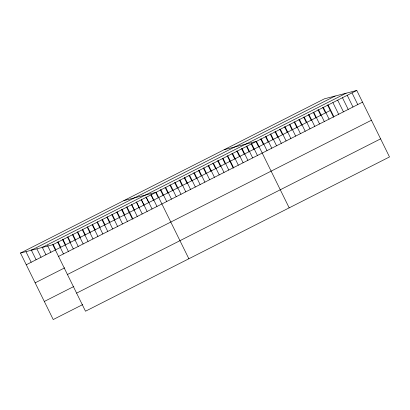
<?xml version="1.0" encoding="UTF-8"?>
<svg xmlns="http://www.w3.org/2000/svg" width="410" height="410" viewBox="0 0 410 410"><rect width="100%" height="100%" fill="white"/><g stroke="black" fill="none" stroke-linecap="round" stroke-linejoin="round"><path stroke-width="0.61" d="M20.5 253.057L324.5 98.784L356.782 90.451L389.5 156.943L85.5 311.216L52.782 244.724L20.5 253.057L53.218 319.549L82.748 304.563M31.155 250.305L335.154 96.037M42.127 247.476L346.127 93.203M52.782 244.724L356.782 90.451M26.255 264.757L330.255 110.485M58.538 256.424L362.537 102.151M35.152 282.838L64.683 267.853M67.435 274.505L371.434 120.232M44.321 301.468L73.851 286.482M76.603 293.135L380.603 138.862M224.183 149.696L256.46 141.363L289.178 207.855M123.861 200.603L156.143 192.269L188.861 258.761M352.005 92.875L357.761 104.576M347.229 95.299L352.984 107M342.452 97.724L348.208 109.424M337.676 100.148L343.431 111.848M332.894 102.572L338.655 114.272M328.118 104.996L333.873 116.696M327.518 104.914L333.591 117.265M323.341 107.42L329.097 119.12M322.737 107.338L325.478 112.909M318.565 109.844L324.32 121.544M317.96 109.762L320.702 115.333M313.788 112.268L319.544 123.969M313.184 112.186L315.925 117.757M309.012 114.692L314.767 126.393M308.407 114.61L311.149 120.181M304.235 117.117L309.991 128.817M303.631 117.034L306.372 122.605M299.459 119.541L305.214 131.241M298.854 119.459L301.596 125.029M294.677 121.965L300.438 133.665M294.078 121.883L296.814 127.454M289.901 124.389L295.656 136.089M289.296 124.307L292.038 129.878M285.124 126.818L290.88 138.513M284.519 126.731L287.261 132.302M280.348 129.242L286.103 140.938M279.743 129.155L282.485 134.726M275.571 131.666L281.327 143.362M274.966 131.579L277.708 137.15M270.795 134.09L276.55 145.786M270.19 134.003L272.932 139.574M266.018 136.515L271.774 148.21M265.413 136.427L268.155 141.998M261.242 138.939L266.997 150.634M260.637 138.852L263.379 144.422M255.86 141.276L258.597 146.847M251.684 143.787L257.439 155.482M251.079 143.7L253.821 149.271M246.907 146.211L252.662 157.906M246.302 146.124L249.044 151.695M242.131 148.635L247.886 160.33M241.526 148.548L244.268 154.119M237.354 151.059L243.109 162.755M236.749 150.972L239.491 156.543M232.578 153.483L238.333 165.179M231.973 153.396L234.715 158.967M227.801 155.908L233.556 167.603M227.196 155.821L233.275 168.172M223.025 158.332L228.78 170.027M222.42 158.245L225.162 163.815M218.243 160.756L224.003 172.456M217.643 160.669L220.38 166.24M213.466 163.18L219.222 174.88M212.862 163.098L215.604 168.664M208.69 165.604L214.445 177.304M208.085 165.522L210.827 171.088M203.913 168.028L209.669 179.729M203.309 167.946L206.051 173.517M199.137 170.452L204.892 182.153M198.532 170.37L201.274 175.941M194.361 172.876L200.116 184.577M193.756 172.794L196.498 178.365M189.584 175.301L195.339 187.001M188.979 175.219L191.721 180.789M184.802 177.725L190.563 189.425M184.203 177.643L186.945 183.214M180.026 180.149L185.786 191.849M179.426 180.067L182.163 185.638M175.249 182.573L181.005 194.273M174.645 182.491L177.386 188.062M170.473 184.997L176.228 196.697M169.868 184.915L172.61 190.486M165.696 187.421L171.452 199.122M165.092 187.339L167.833 192.91M160.92 189.845L166.675 201.546M160.315 189.763L163.057 195.334M155.539 192.187L158.28 197.758M151.218 194.77L156.979 206.466M150.762 194.612L153.504 200.183M146.298 197.266L152.054 208.967M145.986 197.036L148.727 202.607M141.378 199.762L147.134 211.463M141.209 199.46L143.946 205.031M136.427 201.884L139.169 207.455M136.453 202.263L142.208 213.958M131.651 204.308L134.393 209.879M131.533 204.759L137.288 216.459M126.874 206.732L132.953 219.083M126.608 207.26L132.368 218.955M121.954 209.228L124.696 214.799M121.688 209.756L127.443 221.451M117.029 211.729L119.771 217.3M116.768 212.252L122.523 223.952M112.109 214.225L114.851 219.796M111.843 214.753L117.603 226.448M107.189 216.726L109.931 222.292M106.923 217.249L112.678 228.949M102.264 219.222L105.006 224.793M102.003 219.745L107.758 231.445M97.344 221.718L100.086 227.289M97.078 222.246L102.833 233.941M92.424 224.219L95.161 229.79M92.158 224.741L97.913 236.442M87.499 226.715L90.241 232.285M87.238 227.237L92.993 238.938M82.579 229.21L85.321 234.781M82.313 229.738L88.068 241.434M77.654 231.711L80.396 237.282M77.393 232.234L83.148 243.935M72.734 234.207L75.476 239.778M72.468 234.735L78.228 246.43M67.814 236.703L70.556 242.274M67.547 237.231L73.303 248.926M62.889 239.204L65.631 244.775M62.627 239.727L68.383 251.427M57.969 241.7L60.711 247.271M57.702 242.228L63.458 253.923M53.049 244.201L55.786 249.767M47.575 245.585L50.866 252.268M42.107 246.963L45.946 254.764M36.91 248.906L41.02 257.265M31.165 249.731L36.1 259.761M25.968 251.673L31.18 262.257"/></g></svg>
